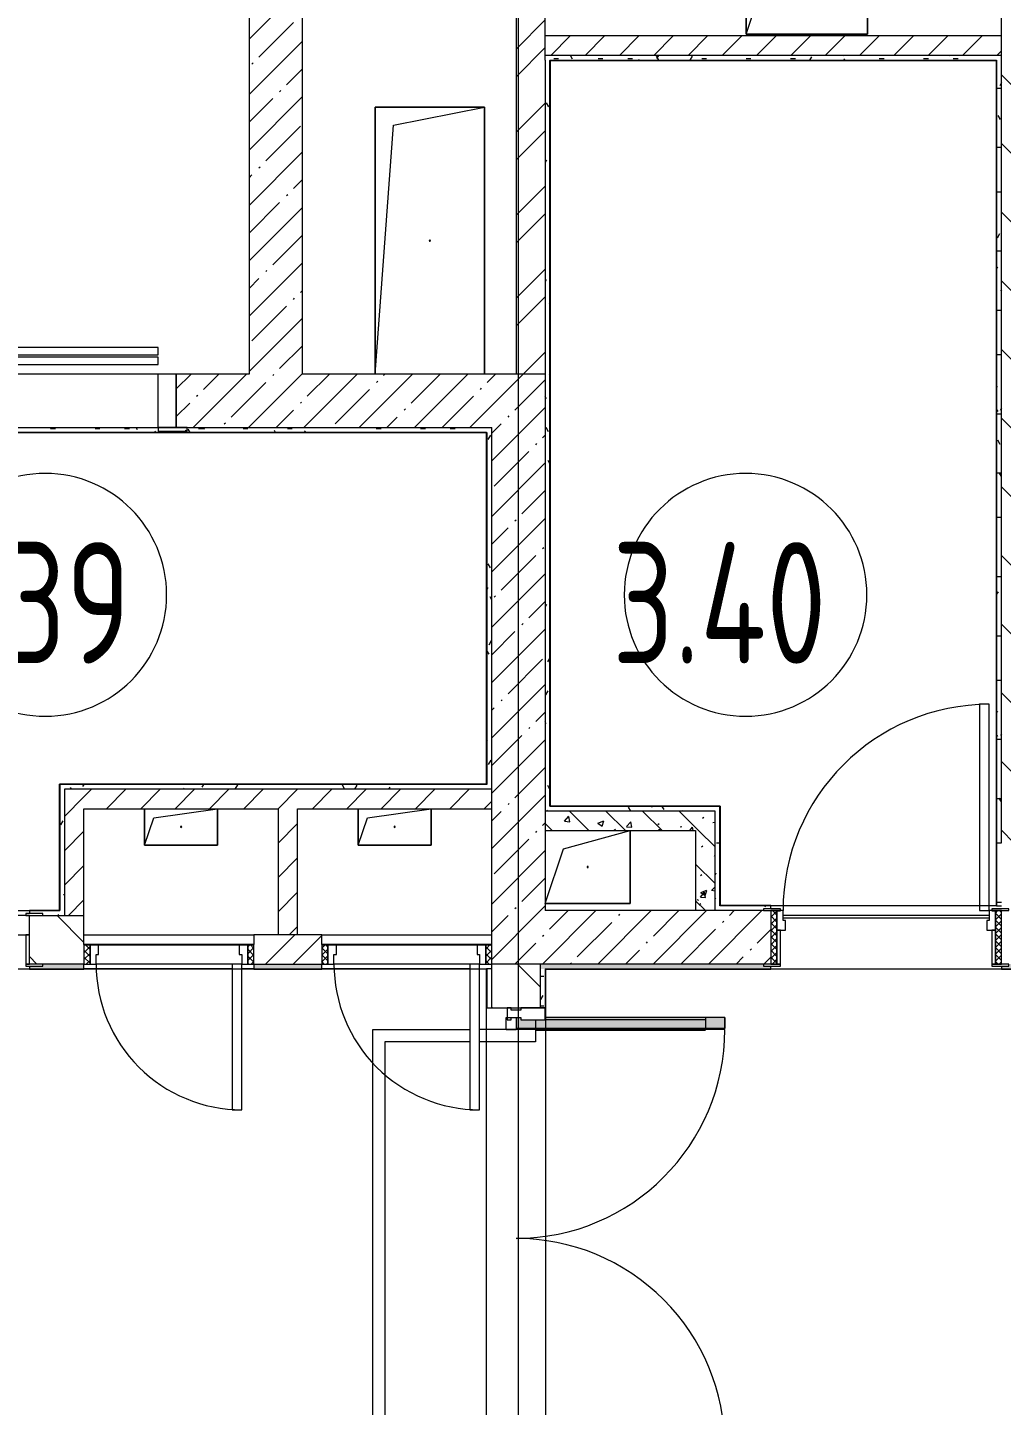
# Model space of a CAD drawing. Header units: millimetres. Extents: x -1113 to 415037, y -3642 to 354837.
# Drawn here: x 385815 to 389827, y 11582 to 17257 of the extents above; entities that cross this region are included whole.
import ezdxf

# ---------------------------------------------------------------- set-up
doc = ezdxf.new("R2010")
doc.units = ezdxf.units.MM
for name, color, linetype, lineweight in [('A-AREA-BNDY', 7, 'Continuous', 5), ('A-AREA-IDEN', 7, 'Continuous', 9), ('A-DETL-GENF', 7, 'Continuous', 9), ('A-DOOR-2', 7, 'Continuous', 5), ('A-DOOR-FRAM-2', 7, 'Continuous', 5), ('A-FLOR', 7, 'Continuous', 9), ('A-GENM', 7, 'Continuous', 9), ('A-GLAZ-CWMG', 7, 'Continuous', 9), ('A-GLAZ-CWMG-1', 7, 'Continuous', 20), ('A-WALL', 7, 'Continuous', 5), ('I-WALL', 7, 'Continuous', 5), ('Оси', 7, 'Continuous', 9)]:
    doc.layers.add(name, color=color, linetype=linetype, lineweight=lineweight)
for name, color, linetype, lineweight, true_color in [('A-DOOR-1', 7, 'Continuous', 5, 0xc0c0c0), ('A-DOOR-4', 7, 'Continuous', 5, 0xd7dbdf), ('A-DOOR-FRAM-1', 7, 'Continuous', 5, 0xc0c0c0), ('A-WALL-1', 9, 'Continuous', 5, 0x808080), ('A-WALL-FNSH-1', 9, 'Continuous', 5, 0x808080)]:
    doc.layers.add(name, color=color, linetype=linetype, lineweight=lineweight, true_color=true_color)
doc.layers.add('A-FLOR-PATT-1', color=7, linetype='Continuous', lineweight=9, true_color=0xeef6ff, transparency=0.5)
doc.styles.add('СПДС', font='ГОСТ тип А.ttf', dxfattribs={"width": 0.9})
pattern_1 = [(45, (289227.4, 1e-08), (-114.04925, 114.04925), []), (45, (289341.45, 1e-08), (-114.04925, 114.04925), [201.612, -40.322, 6.706, -33.617])]
pattern_2 = [(45, (289227.4, 1e-08), (-171.0739, 171.0739), []), (45, (289341.45, 1e-08), (-171.0739, 171.0739), [])]
pattern_3 = [(135, (289227.4, 1e-08), (-141.42136, -141.42136), [])]
pattern_4 = [(45, (289227.4, 1e-08), (-70.71068, 70.71068), [])]
pattern_5 = [(135, (289227.4, 1e-08), (-150.8683, -150.8683), [213.36, -35.56, 7.112, -35.56]), (135, (289227.4, 150.77), (-150.8683, -150.8683), []), (50, (289227.4, 1e-08), (255.05767, -22.3145), [26.67, -293.37]), (355, (289227.4, 1e-08), (-49.3404, 267.47914), [21.336, -234.696]), (100.451, (289248.66, -1.86), (205.71947, 245.16356), [22.666, -249.326]), (46.184, (289227.4, 71.12), (379.511, -58.86), [40.005, -440.055]), (96.636, (289259.03, 66.2), (332.3634, 346.3991), [33.999, -373.989]), (351.184, (289227.4, 71.12), (332.3669, 346.3953), [32.004, -352.044]), (21, (289262.96, 53.34), (212.26017, -143.17112), [26.67, -293.37]), (326, (289262.96, 53.34), (86.52236, 257.8632), [21.336, -234.696]), (71.451, (289280.65, 41.4), (298.78395, 114.6901), [22.666, -249.326]), (37.5, (289227.4, 1e-08), (4.32385, 118.37751), [6.706, -225.146, 6.706, -231.546, -235.585]), (37.5, (289227.4, 1e-08), (4.32385, 118.37751), [-470.103, 6.706, -228.879]), (7.5, (289227.4, 1e-08), (93.54758, 140.2533), [6.706, -129.134, 6.706, -219.812, -89.789]), (7.5, (289227.4, 1e-08), (93.54758, 140.2533), [-362.356, 6.706, -83.083]), (327.5, (289148.1, 1e-08), (189.82734, -8.02019), [6.706, -82.194, 6.706, -270.662, -368.046]), (327.5, (289148.1, 1e-08), (189.82734, -8.02019), [-366.268, 6.706, -361.34]), (317.5, (289112.54, 1e-08), (207.38114, 35.59764), [6.706, -108.864, 6.706, -177.495, -261.366]), (317.5, (289112.54, 1e-08), (207.38114, 35.59764), [-299.771, 6.706, -254.66])]
pattern_6 = [(135, (1951.41, 124.685), (-14.14214, -14.14214), []), (225, (1951.41, 124.685), (14.14214, -14.14214), [])]
pattern_7 = [(45, (-171.384, 124.685), (-14.1421, 14.1421), []), (135, (-171.384, 124.685), (-14.1421, -14.1421), [])]
pattern_8 = [(0, (289227.4, 1e-08), (243.84, 60.96), [20.117, -162.763, 20.117, -162.763, -975.36]), (0, (289227.4, 1e-08), (243.84, 60.96), [-365.76, 20.117, -345.643, 20.117, -162.763, -426.72]), (0, (289227.4, 1e-08), (243.84, 60.96), [-914.4, 20.117, -101.803, 20.117, -284.683]), (120, (289318.84, 30.48), (-174.71291, 180.691634), [20.117, -162.763, 20.117, -162.763, -975.36]), (120, (289318.84, 30.48), (-174.71291, 180.691634), [-365.76, 20.117, -345.643, 20.117, -162.763, -426.72]), (120, (289318.84, 30.48), (-174.71291, 180.691634), [-914.4, 20.117, -101.803, 20.117, -284.683]), (240, (289349.32, 152.4), (-69.12709, -241.651634), [20.117, -162.763, 20.117, -162.763, -975.36]), (240, (289349.32, 152.4), (-69.12709, -241.651634), [-365.76, 20.117, -345.643, 20.117, -162.763, -426.72]), (240, (289349.32, 152.4), (-69.12709, -241.651634), [-914.4, 20.117, -101.803, 20.117, -284.683])]

# ---------------------------------------------------------------- blocks, each defined once
blk = doc.blocks.new('110_Дверь_СКБ_2Ст - Д-3а 1450x2100h_Лестничная клетка из коридора-32352288-Объем проектирования 3 этажа')
at = {"layer": 'A-DOOR-1'}
for p, q in [((-637.5, 1000), (-637.5, 100)), ((-587.5, 1000), (-637.5, 1000)), ((-587.5, 100), (-587.5, 1000)), ((662.5, 500), (612.5, 500)), ((612.5, 500), (612.5, 100)), ((662.5, 100), (662.5, 500)), ((-637.5, 100), (-587.5, 100)), ((612.5, 100), (662.5, 100))]:
    blk.add_line(p, q, dxfattribs=at)
for centre, radius, start, end in [((-637.5, 100), 900, 0, 90), ((662.5, 100), 400, 90, 180)]:
    blk.add_arc(centre, radius, start, end, dxfattribs=at)
at = {"layer": 'A-DOOR-FRAM-1'}
for p, q in [((-672.5, 108), (-742.5, 108)), ((-742.5, 108), (-742.5, 100)), ((-742.5, 100), (-672.5, 100)), ((-637.5, 100), (-687.5, 100)), ((-687.5, 100), (-687.5, 20)), ((-672.5, 100), (-672.5, 108)), ((-637.5, 50), (-637.5, 100)), ((662.5, 100), (662.5, 50)), ((712.5, 100), (662.5, 100)), ((767.5, 108), (697.5, 108)), ((697.5, 108), (697.5, 100)), ((697.5, 100), (767.5, 100)), ((712.5, 20), (712.5, 100)), ((767.5, 100), (767.5, 108)), ((-687.5, 20), (-627.5, 20)), ((-672.5, 20), (-687.5, 20)), ((-687.5, 20), (-687.5, -100)), ((-672.5, -100), (-672.5, 20)), ((-627.5, 50), (-637.5, 50)), ((-627.5, 20), (-627.5, 50)), ((662.5, 50), (652.5, 50)), ((652.5, 50), (652.5, 20)), ((652.5, 20), (712.5, 20)), ((712.5, 20), (697.5, 20)), ((697.5, 20), (697.5, -100)), ((712.5, -100), (712.5, 20)), ((-672.5, -100), (-742.5, -100)), ((-742.5, -100), (-742.5, -108)), ((-742.5, -108), (-672.5, -108)), ((-687.5, -100), (-672.5, -100)), ((-672.5, -108), (-672.5, -100)), ((697.5, -100), (712.5, -100)), ((767.5, -100), (697.5, -100)), ((697.5, -100), (697.5, -108)), ((697.5, -108), (767.5, -108)), ((767.5, -108), (767.5, -100))]:
    blk.add_line(p, q, dxfattribs=at)
blk = doc.blocks.new('110_Дверь_СКБ_1Ст_Внутренняя1 - Д-8_п_ 950x2100h_охрана 2-32352576-Объем проектирования 3 этажа')
at = {"layer": 'A-DOOR-2'}
h = blk.add_hatch(dxfattribs=at)
h.set_pattern_fill('FP_88', color=256, style=0, pattern_type=2)
h.set_pattern_definition([(135, (1826.41, 174.685), (-14.14214, -14.14214), []), (225, (1826.41, 174.685), (14.14214, -14.14214), [])])
h.paths.add_polyline_path([(462.5, -110), (487.5, -110), (487.5, 110), (462.5, 110), (462.5, -86.7)])
at = {"layer": 'A-DOOR-FRAM-2'}
h = blk.add_hatch(dxfattribs=at)
h.set_pattern_fill('FP_89', color=256, style=0, pattern_type=2)
h.set_pattern_definition([(45, (-296.384, 174.685), (-14.1421, 14.1421), []), (135, (-296.384, 174.685), (-14.1421, -14.1421), [])])
h.paths.add_polyline_path([(-437.5, -110), (-437.5, 110), (-462.5, 110), (-462.5, -110)])
at = {"layer": 'A-DOOR-1'}
for p, q in [((437.5, 960), (397.5, 960)), ((397.5, 960), (397.5, 110)), ((437.5, 110), (437.5, 960)), ((397.5, 110), (437.5, 110))]:
    blk.add_line(p, q, dxfattribs=at)
blk.add_arc((437.5, 110), 850, 90, 180, dxfattribs=at)
at = {"layer": 'A-DOOR-FRAM-1'}
for p, q in [((-422.5, 118), (-492.5, 118)), ((-492.5, 118), (-492.5, 110)), ((-422.5, 110), (-422.5, 118)), ((517.5, 118), (447.5, 118)), ((447.5, 118), (447.5, 110)), ((517.5, 110), (517.5, 118)), ((-492.5, 110), (-422.5, 110)), ((-437.5, 110), (-462.5, 110)), ((-462.5, 110), (-462.5, -110)), ((-412.5, 110), (-437.5, 110)), ((-437.5, 110), (-437.5, 30)), ((-437.5, -110), (-437.5, 110)), ((-422.5, 110), (-437.5, 110)), ((-437.5, 110), (-437.5, 109)), ((-437.5, 109), (-422.5, 109)), ((-422.5, 109), (-422.5, 110)), ((-412.5, 70), (-412.5, 110)), ((-402.5, 70), (-412.5, 70)), ((-402.5, 30), (-402.5, 70)), ((437.5, 70), (427.5, 70)), ((427.5, 70), (427.5, 30)), ((437.5, 110), (437.5, 70)), ((462.5, 110), (437.5, 110)), ((462.5, 110), (447.5, 110)), ((447.5, 110), (447.5, 109)), ((447.5, 110), (517.5, 110)), ((447.5, 109), (462.5, 109)), ((462.5, 30), (462.5, 110)), ((487.5, 110), (462.5, 110)), ((462.5, 110), (462.5, -110)), ((462.5, 109), (462.5, 110)), ((487.5, -110), (487.5, 110)), ((-437.5, 30), (-402.5, 30)), ((-422.5, 30), (-437.5, 30)), ((-437.5, 30), (-437.5, -110)), ((-422.5, -110), (-422.5, 30)), ((427.5, 30), (462.5, 30)), ((462.5, 30), (447.5, 30)), ((447.5, 30), (447.5, -110)), ((462.5, -110), (462.5, 30)), ((-422.5, -110), (-492.5, -110)), ((-492.5, -110), (-492.5, -118)), ((-462.5, -110), (-437.5, -110)), ((-437.5, -110), (-422.5, -110)), ((-422.5, -118), (-422.5, -110)), ((447.5, -110), (462.5, -110)), ((517.5, -110), (447.5, -110)), ((447.5, -110), (447.5, -118)), ((462.5, -110), (487.5, -110)), ((517.5, -118), (517.5, -110)), ((-492.5, -118), (-422.5, -118)), ((447.5, -118), (517.5, -118))]:
    blk.add_line(p, q, dxfattribs=at)
blk = doc.blocks.new('GM_Отверстие прямоугольное _в плите_ - Отверстие-21604515-Объем проектирования 3 этажа')
at = {"layer": 'A-GENM'}
for p, q in [((-225, -550), (-225, 550)), ((-225, 550), (225, 550)), ((225, 550), (-225, 550)), ((-225, 550), (-225, -550)), ((-150, 475), (225, 550)), ((225, 550), (225, -550)), ((225, -550), (225, 550)), ((-225, -550), (-150, 475))]:
    blk.add_line(p, q, dxfattribs=at)
for start, end in [(360, 180), (180, 360)]:
    blk.add_arc((0, 0), 2.5, start, end, dxfattribs=at)
blk = doc.blocks.new('GM_Отверстие прямоугольное _в плите_ - Отверстие-21606471-Объем проектирования 3 этажа')
at = {"layer": 'A-GENM'}
for p, q in [((-100, 75), (175, 150)), ((175, 150), (175, -150)), ((175, -150), (175, 150)), ((-175, -150), (-100, 75)), ((175, -150), (-175, -150)), ((-175, -150), (175, -150))]:
    blk.add_line(p, q, dxfattribs=at)
for start, end in [(360, 180), (180, 360)]:
    blk.add_arc((0, 0), 2.5, start, end, dxfattribs=at)
blk = doc.blocks.new('GM_Отверстие прямоугольное _в плите_ - Отверстие-21610241-Объем проектирования 3 этажа')
at = {"layer": 'A-GENM'}
for p, q in [((-250, -150), (-250, 150)), ((-250, 150), (-250, -150)), ((-175, 75), (250, 150)), ((250, 150), (250, -150)), ((250, -150), (250, 150)), ((-250, -150), (-175, 75)), ((250, -150), (-250, -150)), ((-250, -150), (250, -150))]:
    blk.add_line(p, q, dxfattribs=at)
for start, end in [(360, 180), (180, 360)]:
    blk.add_arc((0, 0), 2.5, start, end, dxfattribs=at)
blk = doc.blocks.new('110_Дверь_СКБ_1Ст - д-18 700x2100h_Технический шкаф ЭОМ и СС-23698042-Объем проектирования 3 этажа')
at = {"layer": 'A-DOOR-2'}
h = blk.add_hatch(dxfattribs=at)
h.set_pattern_fill('FP_119', color=256, style=0, pattern_type=2)
h.set_pattern_definition(pattern_6)
h.paths.add_polyline_path([(337.5, 60), (337.5, -20), (362.5, -20), (362.5, 60)])
at = {"layer": 'A-DOOR-FRAM-2'}
h = blk.add_hatch(dxfattribs=at)
h.set_pattern_fill('FP_120', color=256, style=0, pattern_type=2)
h.set_pattern_definition(pattern_7)
h.paths.add_polyline_path([(-312.5, 60), (-337.5, 60), (-337.5, -20), (-312.5, -20), (-312.5, 57.5)])
at = {"layer": 'A-DOOR-1'}
for p, q in [((-287.5, 660), (-287.5, 60)), ((-247.5, 660), (-287.5, 660)), ((-247.5, 60), (-247.5, 660)), ((-287.5, 60), (-247.5, 60))]:
    blk.add_line(p, q, dxfattribs=at)
blk.add_arc((-287.5, 60), 600, 360, 90, dxfattribs=at)
at = {"layer": 'A-DOOR-FRAM-1'}
for p, q in [((-312.5, 60), (-337.5, 60)), ((-337.5, 60), (-337.5, -20)), ((-287.5, 60), (-312.5, 60)), ((-312.5, 60), (-312.5, -20)), ((-312.5, -20), (-312.5, 60)), ((-287.5, 20), (-287.5, 60)), ((-247.5, 60), (312.5, 60)), ((312.5, 60), (312.5, 20)), ((337.5, 60), (312.5, 60)), ((337.5, -20), (337.5, 60)), ((362.5, 60), (337.5, 60)), ((337.5, 60), (337.5, -20)), ((362.5, -20), (362.5, 60)), ((-277.5, 20), (-287.5, 20)), ((-277.5, -20), (-277.5, 20)), ((312.5, 20), (302.5, 20)), ((302.5, 20), (302.5, -20)), ((-337.5, -20), (-312.5, -20)), ((-312.5, -20), (-277.5, -20)), ((302.5, -20), (-277.5, -20)), ((302.5, -20), (337.5, -20)), ((337.5, -20), (362.5, -20))]:
    blk.add_line(p, q, dxfattribs=at)
blk = doc.blocks.new('110_Дверь_СКБ_1Ст - д-18 700x2100h_Технический шкаф ЭОМ и СС-V594-Объем проектирования 3 этажа')
at = {"layer": 'A-DOOR-2'}
h = blk.add_hatch(dxfattribs=at)
h.set_pattern_fill('FP_119', color=256, style=0, pattern_type=2)
h.set_pattern_definition(pattern_6)
h.paths.add_polyline_path([(362.5, 60), (337.5, 57.8), (337.5, -20), (362.5, -20), (362.5, 23.3)])
at = {"layer": 'A-DOOR-FRAM-2'}
h = blk.add_hatch(dxfattribs=at)
h.set_pattern_fill('FP_120', color=256, style=0, pattern_type=2)
h.set_pattern_definition(pattern_7)
h.paths.add_polyline_path([(-337.5, 60), (-337.5, -20), (-312.5, -20), (-312.5, 60)])
at = {"layer": 'A-DOOR-1'}
for p, q in [((-287.5, 660), (-287.5, 60)), ((-247.5, 660), (-287.5, 660)), ((-247.5, 60), (-247.5, 660)), ((-287.5, 60), (-247.5, 60))]:
    blk.add_line(p, q, dxfattribs=at)
blk.add_arc((-287.5, 60), 600, 360, 90, dxfattribs=at)
at = {"layer": 'A-DOOR-FRAM-1'}
for p, q in [((-312.5, 60), (-337.5, 60)), ((-337.5, 60), (-337.5, -20)), ((-287.5, 60), (-312.5, 60)), ((-312.5, 60), (-312.5, -20)), ((-312.5, -20), (-312.5, 60)), ((-287.5, 20), (-287.5, 60)), ((-247.5, 60), (312.5, 60)), ((312.5, 60), (312.5, 20)), ((337.5, 60), (312.5, 60)), ((337.5, -20), (337.5, 60)), ((362.5, 60), (337.5, 60)), ((337.5, 60), (337.5, -20)), ((362.5, -20), (362.5, 60)), ((-277.5, 20), (-287.5, 20)), ((-277.5, -20), (-277.5, 20)), ((312.5, 20), (302.5, 20)), ((302.5, 20), (302.5, -20)), ((-337.5, -20), (-312.5, -20)), ((-312.5, -20), (-277.5, -20)), ((302.5, -20), (-277.5, -20)), ((302.5, -20), (337.5, -20)), ((337.5, -20), (362.5, -20))]:
    blk.add_line(p, q, dxfattribs=at)
blk = doc.blocks.new('GM_Отверстие прямоугольное _в плите_ - Отверстие-21620300-Объем проектирования 3 этажа')
at = {"layer": 'A-GENM'}
for p, q in [((-150, -75), (-150, 75)), ((-150, 75), (-150, -75)), ((-112.5, 37.5), (150, 75)), ((150, 75), (150, -75)), ((150, -75), (150, 75)), ((-150, -75), (-112.5, 37.5)), ((150, -75), (-150, -75)), ((-150, -75), (150, -75))]:
    blk.add_line(p, q, dxfattribs=at)
for start, end in [(360, 180), (180, 360)]:
    blk.add_arc((0, 0), 2.5, start, end, dxfattribs=at)
blk = doc.blocks.new('DOR_Дверь лифта - 1350х2050h-19118285-Объем проектирования 3 этажа')
at = {"layer": 'A-DOOR-1'}
for p, q in [((-600, 125), (-720, 125)), ((-720, 125), (-720, 110)), ((-600, 110), (-600, 125)), ((720, 125), (600, 125)), ((600, 125), (600, 110)), ((720, 110), (720, 125)), ((-720, 110), (-600, 110)), ((-675, 110), (-675, -110)), ((-600, 110), (-675, 110)), ((600, 110), (-600, 110)), ((-600, 110), (-600, -110)), ((600, -110), (600, 110)), ((675, 110), (600, 110)), ((600, 110), (720, 110)), ((675, -110), (675, 110)), ((-675, -110), (-600, -110)), ((-600, -110), (600, -110)), ((600, -110), (675, -110)), ((-600, -150), (-600, -180)), ((20, -150), (-600, -150)), ((-20, -120), (-20, -150)), ((600, -120), (-20, -120)), ((-20, -150), (600, -150)), ((20, -180), (20, -150)), ((600, -150), (600, -120)), ((-600, -180), (20, -180)), ((-600, -190), (-600, -220)), ((20, -190), (-600, -190)), ((-600, -220), (20, -220)), ((-20, -220), (-20, -250)), ((600, -220), (-20, -220)), ((20, -220), (20, -190)), ((600, -250), (600, -220)), ((-20, -250), (600, -250))]:
    blk.add_line(p, q, dxfattribs=at)
at = {"layer": 'A-DOOR-FRAM-1'}
for p, q in [((600, -117), (600, -120)), ((1203, -117), (600, -117)), ((600, -120), (1200, -120)), ((1200, -120), (1200, -180)), ((1203, -183), (1203, -117)), ((1200, -180), (20, -180)), ((20, -180), (20, -183)), ((20, -183), (1203, -183)), ((1203, -187), (20, -187)), ((20, -187), (20, -190)), ((20, -190), (1200, -190)), ((1200, -190), (1200, -250)), ((1203, -253), (1203, -187)), ((600, -250), (600, -253)), ((1200, -250), (600, -250)), ((600, -253), (1203, -253))]:
    blk.add_line(p, q, dxfattribs=at)
blk = doc.blocks.new('Дверь_Витражная_остекление_ - ВВ-7 остекление-32356329-Объем проектирования 3 этажа')
at = {"layer": 'A-DETL-GENF'}
for p, q in [((860, 20), (860, -20)), ((860, 20), (860, -20)), ((-815, -20), (-860, -20)), ((-860, -880), (-860, -20)), ((-815, -20), (-860, -20)), ((-860, -20), (-860, -880)), ((-815, -96), (-815, -20)), ((-815, -96), (-815, -20)), ((865, -880), (865, -20)), ((865, -20), (865, -880)), ((-860, -100), (-815, -100)), ((-850, -800), (-850, -100)), ((-815, -880), (-815, -96)), ((-815, -880), (-815, -96)), ((-806, -800), (-806, -100)), ((856, -800), (856, -100)), ((900, -100), (865, -100)), ((900, -800), (900, -140)), ((910, -880), (910, -140)), ((910, -880), (910, -140)), ((-860, -800), (-815, -800)), ((910, -800), (865, -800)), ((-860, -880), (-815, -880)), ((-860, -880), (-815, -880)), ((910, -880), (865, -880)), ((865, -880), (910, -880))]:
    blk.add_line(p, q, dxfattribs=at)
at = {"layer": 'A-DOOR-1'}
for p, q in [((-910, 20), (-860, 20)), ((-910, -20), (-910, 20)), ((-860, 20), (-860, -20)), ((860, 20), (910, 20)), ((860, -20), (860, 20)), ((910, 20), (910, -20)), ((-860, -20), (-910, -20)), ((-860, -880), (-860, -20)), ((910, -20), (860, -20)), ((860, -880), (860, -100))]:
    blk.add_line(p, q, dxfattribs=at)
for centre, start, end in [((-860, -20), 270, 0), ((860, -20), 180, 270)]:
    blk.add_arc(centre, 860, start, end, dxfattribs=at)
at = {"layer": 'A-DOOR-4'}
blk.add_line((860, -100), (860, -20), dxfattribs=at)
blk = doc.blocks.new('Прямоугольный импост - Импост структурный с накладкой - 160мм Темный-32348142-Объем проектирования 3 этажа')
at = {"layer": 'A-GLAZ-CWMG-1'}
for p, q in [((0, 17), (-50, 17)), ((-50, 17), (-50, 0)), ((-50, 0), (-40, 0)), ((-40, 0), (-40, -40)), ((-10, -40), (-10, 0)), ((-10, 0), (0, 0)), ((0, 0), (0, 17)), ((-40, -40), (-50, -40)), ((-50, -40), (-50, -140)), ((0, -40), (-10, -40)), ((0, -140), (0, -40)), ((-50, -140), (0, -140))]:
    blk.add_line(p, q, dxfattribs=at)
blk = doc.blocks.new('Марка_Помещения - Номер-25198446-Объем проектирования 3 этажа')
at = {"layer": 'A-AREA-IDEN'}
for start, end in [(360, 180), (180, 360)]:
    blk.add_arc((0, 0), 2.5, start, end, dxfattribs=at)

msp = doc.modelspace()

# ---------------------------------------------------------------- hatches: boundary and pattern name
at = {"layer": 'A-FLOR-PATT-1'}
h = msp.add_hatch(color=256, dxfattribs=at)
h.paths.add_polyline_path([(387845.3, 11410), (388687.4, 11410), (388687.4, 11455), (387827.4, 11455), (387827.4, 11410)])
h.paths.add_polyline_path([(388027, 13135), (388687.4, 13135), (388687.4, 13180), (387947.4, 13180), (387947.4, 13170), (387847.4, 13170), (387845.3, 13180), (387827.4, 13180), (387827.4, 13135), (387947.4, 13135)])
at = {"layer": 'I-WALL'}
h = msp.add_hatch(dxfattribs=at)
h.set_pattern_fill('FP_1', color=256, style=0, pattern_type=2)
h.set_pattern_definition(pattern_1)
h.paths.add_polyline_path([(386727.4, 15830), (386947.4, 15830), (386947.4, 17530), (386727.4, 17530), (386727.4, 17123.2)])
h = msp.add_hatch(dxfattribs=at)
h.set_pattern_fill('FP_79', color=256, style=0, pattern_type=2)
h.set_pattern_definition(pattern_2)
h.paths.add_polyline_path([(387947.4, 15830), (387947.4, 17530), (387827.4, 17530), (387827.4, 15830)])
h = msp.add_hatch(dxfattribs=at)
h.set_pattern_fill('FP_23', color=256, style=0, pattern_type=2)
h.set_pattern_definition(pattern_3)
h.paths.add_polyline_path([(390011.5, 13900), (390027.4, 13900), (390027.4, 17530), (389827.4, 17530), (389827.4, 13900)])
h = msp.add_hatch(dxfattribs=at)
h.set_pattern_fill('FP_22', color=256, style=0, pattern_type=2)
h.set_pattern_definition(pattern_4)
h.paths.add_polyline_path([(389484.1, 17142.8), (389827.4, 17143), (389827.4, 17222.8), (387947.4, 17222.8), (387949.3, 17142.8), (388933.1, 17142.8)])
h = msp.add_hatch(dxfattribs=at)
h.set_pattern_fill('FP_191', color=256, style=0, pattern_type=2)
h.set_pattern_definition(pattern_8)
h.paths.add_polyline_path([(389481.1, 17122.8), (389806.4, 17123.2), (389807.3, 17142.8), (387947.4, 17142.8), (387947.4, 17122.8), (389470, 17122.8)])
h = msp.add_hatch(dxfattribs=at)
h.set_pattern_fill('FP_191', color=256, style=0, pattern_type=2)
h.set_pattern_definition(pattern_8)
h.paths.add_polyline_path([(389827.4, 13640), (389827.4, 17142.8), (389807.4, 17142.8), (389807.4, 13640)])
h = msp.add_hatch(dxfattribs=at)
h.set_pattern_fill('FP_191', color=256, style=0, pattern_type=2)
h.set_pattern_definition(pattern_8)
h.paths.add_polyline_path([(387947.4, 14050), (387967.4, 14050), (387967.4, 17121.8), (387947.4, 17121.8), (387947.4, 14887.6)])
h = msp.add_hatch(dxfattribs=at)
h.set_pattern_fill('FP_1', color=256, style=0, pattern_type=2)
h.set_pattern_definition(pattern_1)
h.paths.add_polyline_path([(386427.4, 15610), (387727.4, 15610), (387727.4, 15830), (386427.4, 15830), (386427.4, 15651)])
h.paths.add_polyline_path([(384047.4, 15610), (385077.4, 15610), (385077.4, 15830), (384027.4, 15830), (384027.4, 15610), (384047.2, 15610)])
h = msp.add_hatch(dxfattribs=at)
h.set_pattern_fill('FP_1', color=256, style=0, pattern_type=2)
h.set_pattern_definition(pattern_1)
h.paths.add_polyline_path([(387947.4, 13620), (387947.4, 15830), (387727.4, 15830), (387727.4, 13620), (387927.4, 13620)])
h = msp.add_hatch(dxfattribs=at)
h.set_pattern_fill('FP_191', color=256, style=0, pattern_type=2)
h.set_pattern_definition(pattern_8)
h.paths.add_polyline_path([(387707.4, 15590), (387707.1, 15610), (384047.4, 15610), (384049, 15590), (386947.4, 15590)])
h = msp.add_hatch(dxfattribs=at)
h.set_pattern_fill('FP_191', color=256, style=0, pattern_type=2)
h.set_pattern_definition(pattern_8)
h.paths.add_polyline_path([(387727.4, 14140), (387727.4, 14140.2), (387727.4, 15610), (387707.4, 15589), (387707.4, 14140)])
h.paths.add_polyline_path([(387707.4, 15590), (387727.4, 15610), (387707.4, 15610)])
h = msp.add_hatch(dxfattribs=at)
h.set_pattern_fill('FP_191', color=256, style=0, pattern_type=2)
h.set_pattern_definition(pattern_8)
h.paths.add_polyline_path([(385967.4, 13620), (385967.4, 14140), (385947.4, 14140), (385947.4, 13620)])
h = msp.add_hatch(dxfattribs=at)
h.set_pattern_fill('FP_191', color=256, style=0, pattern_type=2)
h.set_pattern_definition(pattern_8)
h.paths.add_polyline_path([(387420.8, 14120), (387727.4, 14120), (387706.4, 14140), (385967.4, 14140), (385967.4, 14120), (387353.5, 14120)])
h.paths.add_polyline_path([(387727.4, 14120), (387727.4, 14140), (387707.4, 14140)])
h = msp.add_hatch(dxfattribs=at)
h.set_pattern_fill('FP_22', color=256, style=0, pattern_type=2)
h.set_pattern_definition(pattern_4)
h.paths.add_polyline_path([(385967.4, 13600), (386047.4, 13600), (386047.4, 14120), (385967.4, 14120), (385967.4, 13620)])
h = msp.add_hatch(dxfattribs=at)
h.set_pattern_fill('FP_22', color=256, style=0, pattern_type=2)
h.set_pattern_definition(pattern_4)
h.paths.add_polyline_path([(386977.8, 14040), (387727.4, 14040), (387727.4, 14120), (386047.4, 14120), (386047.4, 14040), (386927.4, 14040)])
h = msp.add_hatch(dxfattribs=at)
h.set_pattern_fill('FP_22', color=256, style=0, pattern_type=2)
h.set_pattern_definition(pattern_4)
h.paths.add_polyline_path([(386847.4, 13520), (386927.4, 13520), (386927.4, 14040), (386847.4, 14040), (386847.4, 13828.9)])
h = msp.add_hatch(dxfattribs=at)
h.set_pattern_fill('FP_191', color=256, style=0, pattern_type=2)
h.set_pattern_definition(pattern_8)
h.paths.add_polyline_path([(388567.4, 14030), (388667.4, 14030), (388666.9, 14050), (387966.1, 14047.8), (387947.4, 14030), (387967.4, 14030)])
h.paths.add_polyline_path([(387947.4, 14030), (387967.4, 14050), (387947.4, 14047.8), (387947.4, 14040)])
h = msp.add_hatch(dxfattribs=at)
h.set_pattern_fill('FP_41', color=256, style=0, pattern_type=2)
h.set_pattern_definition(pattern_5)
h.paths.add_polyline_path([(388567.4, 13950), (388647.4, 13950), (388647.4, 14030), (387947.4, 14030), (387947.4, 13950), (388389.2, 13950)])
h = msp.add_hatch(dxfattribs=at)
h.set_pattern_fill('FP_191', color=256, style=0, pattern_type=2)
h.set_pattern_definition(pattern_8)
h.paths.add_polyline_path([(388647.4, 13620), (388667.4, 13620), (388667.4, 14030), (388647.4, 14030), (388647.4, 13640)])
h = msp.add_hatch(dxfattribs=at)
h.set_pattern_fill('FP_41', color=256, style=0, pattern_type=2)
h.set_pattern_definition(pattern_5)
h.paths.add_polyline_path([(388567.4, 13620), (388647.4, 13620), (388647.4, 13950), (388567.4, 13950), (388567.4, 13640)])
h = msp.add_hatch(dxfattribs=at)
h.set_pattern_fill('FP_191', color=256, style=0, pattern_type=2)
h.set_pattern_definition(pattern_8)
h.paths.add_polyline_path([(388847.4, 13620), (388847.4, 13628), (388877.4, 13628), (388877.4, 13640), (388668.4, 13640), (388667.4, 13620)])
h = msp.add_hatch(dxfattribs=at)
h.set_pattern_fill('FP_23', color=256, style=0, pattern_type=2)
h.set_pattern_definition(pattern_3)
h.paths.add_polyline_path([(384027.4, 13400), (384422.4, 13400), (384422.4, 13600), (384027.4, 13600), (384027.4, 13436.7)])
h.paths.add_polyline_path([(385822.4, 13400), (386047.4, 13400), (386047.4, 13600), (385822.4, 13600), (385822.4, 13436.7)])
h = msp.add_hatch(dxfattribs=at)
h.set_pattern_fill('FP_191', color=256, style=0, pattern_type=2)
h.set_pattern_definition(pattern_8)
h.paths.add_polyline_path([(385967.4, 13600), (385967.4, 13620), (385947.4, 13620)])
h.paths.add_polyline_path([(385946.6, 13600), (385967.4, 13600), (385946.4, 13620), (385822.4, 13620), (385822.4, 13608), (385877.4, 13608), (385877.4, 13600), (385905, 13600)])
h.paths.add_polyline_path([(384080.3, 13600), (384367.4, 13600), (384367.4, 13608), (384422.4, 13608), (384422.4, 13620), (384048.4, 13620), (384047.4, 13600)])
h = msp.add_hatch(dxfattribs=at)
h.set_pattern_fill('FP_1', color=256, style=0, pattern_type=2)
h.set_pattern_definition(pattern_1)
h.paths.add_polyline_path([(388877.4, 13400), (388877.4, 13620), (387727.4, 13620), (387727.4, 13400), (388847.4, 13400)])
h = msp.add_hatch(dxfattribs=at)
h.set_pattern_fill('FP_79', color=256, style=0, pattern_type=2)
h.set_pattern_definition(pattern_2)
h.paths.add_polyline_path([(386927.4, 13400), (387027.4, 13400), (387027.4, 13520), (386747.4, 13520), (386747.4, 13400), (386926.7, 13400)])
h = msp.add_hatch(dxfattribs=at)
h.set_pattern_fill('FP_191', color=256, style=0, pattern_type=2)
h.set_pattern_definition(pattern_8)
h.paths.add_polyline_path([(386747.4, 13380), (387027.4, 13380), (387027.4, 13400), (386747.4, 13400)])
h.paths.add_polyline_path([(386047.4, 13380), (386047.4, 13400), (385877.4, 13400), (385877.4, 13392), (385822.4, 13392), (385823.8, 13380), (386040.1, 13380)])
h.paths.add_polyline_path([(382017.4, 13380), (382282.4, 13380), (382282.4, 13392), (382227.4, 13392), (382227.4, 13400), (381507.4, 13400), (381507.4, 13392), (381477.4, 13392), (381477.4, 13380), (381862.6, 13380)])
h.paths.add_polyline_path([(383888, 13380), (384422.4, 13380), (384422.4, 13392), (384367.4, 13392), (384367.4, 13400), (383737.4, 13400), (383737.4, 13392), (383682.4, 13392), (383683.8, 13380), (383807.4, 13380)])
h.paths.add_polyline_path([(380527.4, 13380), (380527.4, 13392), (380497.4, 13392), (380497.4, 13400), (379657.4, 13400), (379657.4, 13392), (379627.4, 13392), (379627.4, 13380), (380497.4, 13380)])
h.paths.add_polyline_path([(378637.4, 13380), (378677.4, 13380), (378677.4, 13392), (378647.4, 13392), (378647.4, 13400), (377427.4, 13400), (377427.4, 13380), (378601, 13380)])
h.paths.add_polyline_path([(374218.4, 13380), (374337.4, 13380), (374337.4, 13392), (374307.4, 13392), (374307.4, 13400), (374217.4, 13400), (374218.1, 13386.3)])
h.paths.add_polyline_path([(376727.4, 13380), (376727.4, 13400), (376545.8, 13400), (376545.8, 13380), (376677.4, 13380)])
h.paths.add_polyline_path([(375287.4, 13380), (375845.8, 13380), (375845.8, 13400), (375317.4, 13400), (375317.4, 13392), (375287.4, 13392)])
h = msp.add_hatch(dxfattribs=at)
h.set_pattern_fill('FP_23', color=256, style=0, pattern_type=2)
h.set_pattern_definition(pattern_3)
h.paths.add_polyline_path([(387927.4, 10600), (387927.4, 11320), (387727.4, 11320), (387727.4, 10600), (387845.3, 10600)])
h.paths.add_polyline_path([(387924, 13220), (387927.4, 13220), (387927.4, 13400), (387727.4, 13400), (387727.4, 13220), (387845.3, 13220)])
h = msp.add_hatch(dxfattribs=at)
h.set_pattern_fill('FP_191', color=256, style=0, pattern_type=2)
h.set_pattern_definition(pattern_8)
h.paths.add_polyline_path([(409586.4, 13380), (409587.4, 13400), (408187.9, 13399.6), (408187.9, 13392), (408157.9, 13392), (408157.9, 13380), (409576.9, 13380)])
h.paths.add_polyline_path([(399810.9, 13380), (406707.9, 13380), (406707.9, 13392), (406677.9, 13392), (406677.9, 13400), (399027.4, 13400), (399027.4, 13392), (398997.4, 13392), (398997.4, 13380), (399777.4, 13380)])
h.paths.add_polyline_path([(392227.4, 13380), (397547.4, 13380), (397547.4, 13392), (397517.4, 13392), (397517.4, 13400), (392257.4, 13400), (392257.4, 13392), (392227.4, 13392)])
h.paths.add_polyline_path([(390777.4, 13380), (390777.4, 13392), (390747.4, 13392), (390747.4, 13400), (389857.4, 13400), (389857.4, 13392), (389827.4, 13392), (389829.4, 13380), (390564.8, 13380)])
h.paths.add_polyline_path([(388877.4, 13380), (388877.4, 13392), (388847.4, 13392), (388847.4, 13400), (387927.4, 13400), (387927.4, 13380), (388847.4, 13380)])
h = msp.add_hatch(dxfattribs=at)
h.set_pattern_fill('FP_191', color=256, style=0, pattern_type=2)
h.set_pattern_definition(pattern_8)
h.paths.add_polyline_path([(387927.4, 13220), (387947.4, 13220), (387947.4, 13379), (387927.4, 13379.6), (387927.4, 13225)])

# ---------------------------------------------------------------- linework, layer by layer
for points in [[(386047.4, 13480), (386747.4, 13480)], [(387027.4, 13480), (387727.4, 13480)]]:
    msp.add_lwpolyline(points)
at = {"layer": 'A-AREA-BNDY', "flags": 128}
for points in [[(389806.4, 13641), (389806.4, 17121.8), (387968.4, 17121.8), (387968.4, 14051), (388668.4, 14051), (388668.4, 13641)], [(384048.4, 15589), (384048.4, 13621), (385946.4, 13621), (385946.4, 14141), (387706.4, 14141), (387706.4, 15589)], [(374218.4, 10620), (378430.9, 10620), (378430.9, 10621), (386625.4, 10621), (386625.4, 11341), (387706.4, 11341), (387706.4, 13379), (374218.4, 13379)], [(410416.4, 10621), (410416.4, 12429), (409586.4, 12429), (409586.4, 13379), (387948.4, 13379), (387948.4, 11341), (390057.4, 11341), (390057.4, 10621)]]:
    msp.add_lwpolyline(points, close=True, dxfattribs=at)
at = {"layer": 'A-FLOR'}
for p, q in [((387967.4, 17122.8), (389806.4, 17122.8)), ((387967.4, 15590.9), (387967.4, 17121.8)), ((384048.4, 15590), (387707.4, 15590)), ((387707.4, 15589), (387707.4, 14140)), ((387967.4, 14050), (387967.4, 15590.7)), ((387706.4, 14140), (385947.4, 14140)), ((385947.4, 14140), (385947.4, 13620)), ((388667.4, 13640), (388667.4, 14047.8)), ((388877.4, 13640), (388668.4, 13640)), ((389777.4, 13600), (388927.4, 13600)), ((388927.4, 13590.2), (389777.4, 13590.2)), ((387237.4, 11455), (387237.4, 13130)), ((387237.4, 13130), (387637.4, 13130)), ((387907.4, 13130), (387677.4, 13130)), ((387907.4, 13130), (387907.4, 13080)), ((387637.4, 13080), (387287.4, 13080)), ((387287.4, 13080), (387287.4, 11505)), ((387907.4, 13080), (387677.4, 13080))]:
    msp.add_line(p, q, dxfattribs=at)
at = {"layer": 'A-WALL'}
for p, q in [((389827.4, 13900), (389827.4, 17530)), ((389827.4, 17142.8), (387947.4, 17142.8)), ((387947.4, 17122.8), (387947.4, 13620)), ((387967.4, 17122.8), (387967.4, 15590.7)), ((389806.4, 17122.8), (389807.4, 17122.8)), ((389807.4, 17122.8), (389807.4, 13640)), ((386352.4, 15610), (387727.4, 15610)), ((387727.4, 13480), (387727.4, 15610)), ((385947.4, 14140), (385947.4, 14140)), ((387707.4, 14140), (387706.4, 14140)), ((387967.4, 14050), (388667.4, 14050)), ((388668.4, 13640), (388667.4, 13640)), ((385822.4, 13620), (385947.4, 13620)), ((385877.4, 13600), (386047.4, 13600)), ((388847.4, 13620), (388667.4, 13620)), ((386047.4, 13400), (385877.4, 13400)), ((386747.4, 13400), (387027.4, 13400)), ((387727.4, 13220), (387727.4, 13400)), ((387927.4, 13400), (387927.4, 13220)), ((387947.4, 13380), (388877.4, 13380)), ((387947.4, 13380), (387947.4, 13220))]:
    msp.add_line(p, q, dxfattribs=at)
at = {"layer": 'A-WALL-1'}
for p, q in [((386727.4, 17530), (386727.4, 15830)), ((386947.4, 15830), (386947.4, 17530)), ((387827.4, 17530), (387827.4, 15830)), ((387947.4, 17122.8), (387947.4, 17530)), ((389827.4, 17222.8), (387947.4, 17222.8)), ((386727.4, 15830), (386427.4, 15830)), ((386427.4, 15830), (386427.4, 15610)), ((387947.4, 15830), (386947.4, 15830)), ((387707.4, 15590), (387707.4, 15589)), ((385967.4, 14120), (385967.4, 13600)), ((387727.4, 14120), (385967.4, 14120)), ((386047.4, 13480), (386047.4, 14040)), ((386047.4, 14040), (386847.4, 14040)), ((386847.4, 14040), (386847.4, 13520)), ((386927.4, 14040), (387727.4, 14040)), ((386927.4, 13520), (386927.4, 14040)), ((388647.4, 14030), (387947.4, 14030)), ((388647.4, 13620), (388647.4, 14030)), ((388667.4, 14047.8), (388667.4, 14050)), ((387947.4, 13950), (388567.4, 13950)), ((388567.4, 13950), (388567.4, 13620)), ((388877.4, 13628), (388877.4, 13640)), ((389807.4, 13640), (389827.4, 13640)), ((385822.4, 13620), (385822.4, 13608)), ((388667.4, 13620), (387947.4, 13620)), ((387027.4, 13520), (386747.4, 13520)), ((386747.4, 13520), (386747.4, 13480)), ((387027.4, 13480), (387027.4, 13520)), ((386047.4, 13380), (386047.4, 13400)), ((386747.4, 13400), (386747.4, 13380)), ((387027.4, 13380), (387027.4, 13400)), ((387927.4, 13400), (387727.4, 13400)), ((388847.4, 13400), (387727.4, 13400)), ((385822.4, 13392), (385822.4, 13380)), ((385822.4, 13380), (386047.4, 13380)), ((386747.4, 13380), (387027.4, 13380)), ((387707.4, 13380), (387707.4, 13220)), ((387727.4, 13380), (387707.4, 13380)), ((388877.4, 13380), (388877.4, 13392)), ((389827.4, 13392), (389827.4, 13380)), ((389827.4, 13380), (390777.4, 13380)), ((387707.4, 13220), (387947.4, 13220))]:
    msp.add_line(p, q, dxfattribs=at)
at = {"layer": 'A-WALL-FNSH-1'}
for p, q in [((387968.4, 17121.8), (389806.4, 17121.8)), ((387968.4, 14051), (387968.4, 17121.8)), ((389806.4, 17121.8), (389806.4, 13640)), ((384047.4, 15589), (387706.4, 15589)), ((387706.4, 15589), (387706.4, 14141)), ((387706.4, 14141), (385946.4, 14141)), ((385946.4, 14141), (385946.4, 13621)), ((388668.4, 14051), (387968.4, 14051)), ((388668.4, 13641), (388668.4, 14051)), ((388877.4, 13641), (388668.4, 13641)), ((388877.4, 13640), (388877.4, 13641)), ((389806.4, 13640), (389807.4, 13640)), ((385946.4, 13621), (385822.4, 13621)), ((385822.4, 13621), (385822.4, 13620)), ((385822.4, 13380), (385822.4, 13379)), ((385822.4, 13379), (386047.4, 13379)), ((386047.4, 13379), (386047.4, 13380)), ((386747.4, 13380), (386747.4, 13379)), ((386747.4, 13379), (387027.4, 13379)), ((387027.4, 13379), (387027.4, 13380)), ((387707.4, 13380), (387706.4, 13380)), ((387706.4, 13379), (387706.4, 13220)), ((387948.4, 13379), (388877.4, 13379)), ((387948.4, 13220), (387948.4, 13379)), ((388877.4, 13379), (388877.4, 13380)), ((389827.4, 13380), (389827.4, 13379)), ((389827.4, 13379), (390777.4, 13379)), ((387706.4, 13220), (387707.4, 13220)), ((387947.4, 13220), (387948.4, 13220))]:
    msp.add_line(p, q, dxfattribs=at)
at = {"layer": 'I-WALL'}
for p, q in [((386047.4, 13520), (386747.4, 13520)), ((387027.4, 13520), (387727.4, 13520)), ((386657.4, 13380), (386047.4, 13380)), ((386657.4, 13379), (386047.4, 13379)), ((386747.4, 13380), (386697.4, 13380)), ((386747.4, 13379), (386697.4, 13379)), ((387637.4, 13380), (387027.4, 13380)), ((387637.4, 13379), (387027.4, 13379)), ((387677.4, 13380), (387706.4, 13380)), ((387706.4, 13379), (387677.4, 13379)), ((387706.4, 13380), (387706.4, 13379))]:
    msp.add_line(p, q, dxfattribs=at)
at = {"layer": 'Оси'}
msp.add_lwpolyline([(387837.4, -1906.3), (387837.4, 3093.7), (387837.4, 16915.1), (387837.4, 21915.1)], dxfattribs=at)

# ---------------------------------------------------------------- block references
at = {"layer": 'A-AREA-IDEN', "xscale": 199.9999999999999, "yscale": 199.9999999999999, "zscale": 199.9999999999999}
for p in [(385887.9, 14920.7), (388773.3, 14920.7)]:
    msp.add_blockref('Марка_Помещения - Номер-25198446-Объем проектирования 3 этажа', p, dxfattribs=at)
at = {"layer": 'A-DOOR-1'}
for name, p, rotation in [('DOR_Дверь лифта - 1350х2050h-19118285-Объем проектирования 3 этажа', (385752.4, 15720), 180), ('110_Дверь_СКБ_1Ст - д-18 700x2100h_Технический шкаф ЭОМ и СС-V594-Объем проектирования 3 этажа', (386409.9, 13460), 180), ('110_Дверь_СКБ_1Ст - д-18 700x2100h_Технический шкаф ЭОМ и СС-23698042-Объем проектирования 3 этажа', (387389.9, 13460), 180), ('Дверь_Витражная_остекление_ - ВВ-7 остекление-32356329-Объем проектирования 3 этажа', (387807.4, 12270), 89.99999999999993)]:
    msp.add_blockref(name, p, dxfattribs=dict(at, rotation=rotation))
for name, p in [('110_Дверь_СКБ_2Ст - Д-3а 1450x2100h_Лестничная клетка из коридора-32352288-Объем проектирования 3 этажа', (385109.9, 13500)), ('110_Дверь_СКБ_1Ст_Внутренняя1 - Д-8_п_ 950x2100h_охрана 2-32352576-Объем проектирования 3 этажа', (389339.9, 13510))]:
    msp.add_blockref(name, p, dxfattribs=at)
at = {"layer": 'A-GENM'}
for name, p in [('GM_Отверстие прямоугольное _в плите_ - Отверстие-21610241-Объем проектирования 3 этажа', (389025.4, 17380)), ('GM_Отверстие прямоугольное _в плите_ - Отверстие-21604515-Объем проектирования 3 этажа', (387472.4, 16380)), ('GM_Отверстие прямоугольное _в плите_ - Отверстие-21620300-Объем проектирования 3 этажа', (386447.4, 13965)), ('GM_Отверстие прямоугольное _в плите_ - Отверстие-21620300-Объем проектирования 3 этажа', (387327.4, 13965)), ('GM_Отверстие прямоугольное _в плите_ - Отверстие-21606471-Объем проектирования 3 этажа', (388122.4, 13800))]:
    msp.add_blockref(name, p, dxfattribs=at)
at = {"layer": 'A-GLAZ-CWMG', "rotation": 89.99999999999993}
msp.add_blockref('Прямоугольный импост - Импост структурный с накладкой - 160мм Темный-32348142-Объем проектирования 3 этажа', (387807.4, 13220), dxfattribs=at)

# ---------------------------------------------------------------- texts
at = {"layer": 'A-AREA-IDEN', "char_height": 500, "attachment_point": 1, "style": 'СПДС'}
for s, insert, width in [('3.39', (385356.5, 15137.8), 1327.594), ('3.40', (388223.8, 15137.8), 1370.886)]:
    msp.add_mtext(s, dxfattribs=dict(at, insert=insert, width=width))

doc.saveas('drawing.dxf')
